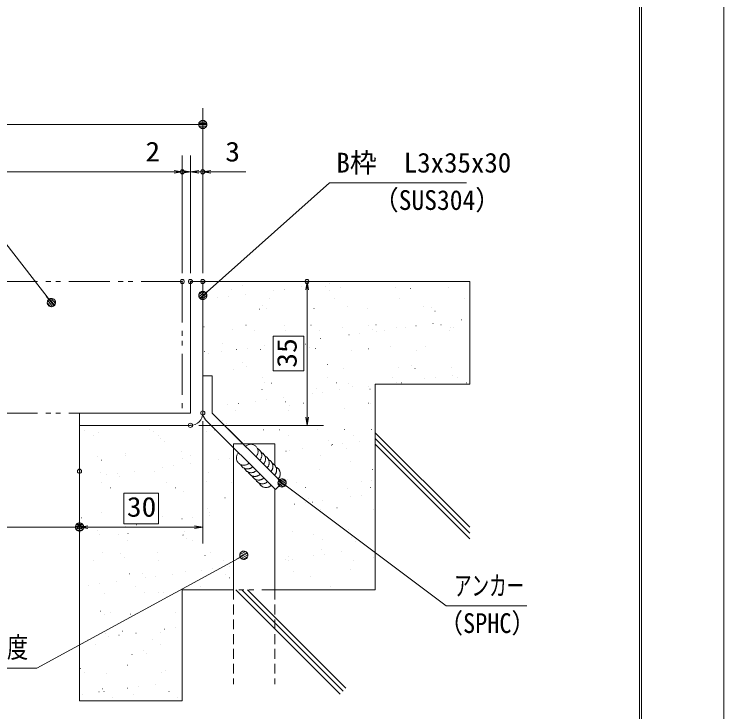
# Model space of a CAD drawing. Units: millimetres, scale not verified. Extents: x -1050 to 1050, y -742 to 742.
# Drawn here: x 618.2 to 1050, y -495.2 to -70.9 of the extents above; entities that cross this region are included whole.
import ezdxf
from ezdxf.enums import TextEntityAlignment as Align

# ---------------------------------------------------------------- set-up
doc = ezdxf.new("R2010")
doc.units = ezdxf.units.MM
doc.header["$LTSCALE"] = 5
doc.header["$PDMODE"] = 32
doc.header["$PDSIZE"] = 2.5
doc.linetypes.add('DASHED1', pattern=[1.8, 1.2, -0.6])
doc.linetypes.add('DOUBLE_CHAIN1', pattern=[8.8, 5, -1, 0.6, -0.6, 0.6, -1])
for name, color, linetype, lineweight in [('0-0_7-図\u3000枠', 4, 'Continuous', 9), ('0-1_寸法注釈', 2, 'Continuous', 9), ('0-2_想像線', 134, 'DOUBLE_CHAIN1', 9), ('0-3_ハッチング', 4, 'Continuous', 9), ('0-4_0', 2, 'Continuous', 9), ('0-5_DEFPOINTS', 134, 'Continuous', 9), ('0-6_枠', 7, 'Continuous', 9), ('0-7_蓋', 5, 'Continuous', 9)]:
    doc.layers.add(name, color=color, linetype=linetype, lineweight=lineweight)
doc.styles.add('ＭＳ ゴシック', font='')
doc.styles.get('ＭＳ ゴシック').set_extended_font_data('MS Gothic')

# ---------------------------------------------------------------- blocks, each defined once
blk = doc.blocks.new('_Dot')
at = {"layer": '0-4_0'}
for p, q in [((-2.5, 0), (-5, 0)), ((2.445, 0.5), (-2.445, 0.5)), ((1.997, 1.5), (-1.997, 1.5)), ((2.289, -0.995), (-2.289, -0.995)), ((1.499, -1.995), (-1.499, -1.995))]:
    blk.add_line(p, q, dxfattribs=at)
for points in [[(2.5, 0), (2.48, 0.313), (2.421, 0.622), (2.324, 0.92), (2.191, 1.204), (2.023, 1.469), (1.822, 1.711), (1.594, 1.926), (1.34, 2.111), (1.064, 2.262), (0.773, 2.378), (0.468, 2.456), (0.157, 2.495), (-0.157, 2.495), (-0.468, 2.456), (-0.773, 2.378), (-1.064, 2.262), (-1.34, 2.111), (-1.594, 1.926), (-1.822, 1.711), (-2.023, 1.469), (-2.191, 1.204), (-2.324, 0.92), (-2.421, 0.622), (-2.48, 0.313), (-2.5, 0), (0, 0)], [(-2.5, 0), (-2.48, -0.313), (-2.421, -0.622), (-2.324, -0.92), (-2.191, -1.204), (-2.023, -1.469), (-1.822, -1.711), (-1.594, -1.926), (-1.34, -2.111), (-1.064, -2.262), (-0.773, -2.378), (-0.468, -2.456), (-0.157, -2.495), (0.157, -2.495), (0.468, -2.456), (0.773, -2.378), (1.064, -2.262), (1.34, -2.111), (1.594, -1.926), (1.822, -1.711), (2.023, -1.469), (2.191, -1.204), (2.324, -0.92), (2.421, -0.622), (2.48, -0.313), (2.5, 0), (0, 0)]]:
    blk.add_lwpolyline(points, close=True, dxfattribs=at)
blk = doc.blocks.new('_OPEN')
at = {"layer": '0-4_0'}
blk.add_line((0, 0), (-5, 0), dxfattribs=at)
blk.add_lwpolyline([(-5, 0.833), (0, 0), (-5, -0.833)], dxfattribs=at)

msp = doc.modelspace()

# ---------------------------------------------------------------- linework, layer by layer
at = {"layer": '0-0_7-図\u3000枠'}
msp.add_line((998.75, -691.25), (998.75, 691.25), dxfattribs=at)
msp.add_lwpolyline([(-975, 692.5), (1000, 692.5), (1000, -692.5)], dxfattribs=at)
at = {"layer": '0-1_寸法注釈'}
for p, q in [((732.95, -228.471), (732.95, -127.974)), ((727.95, -137.974), (495.45, -137.974)), ((720.45, -228.471), (720.45, -156.755)), ((720.45, -228.471), (720.45, -156.755)), ((725.45, -228.471), (725.45, -156.755)), ((725.45, -228.471), (725.45, -156.755)), ((732.95, -228.471), (732.95, -156.755)), ((720.45, -166.755), (495.45, -166.755)), ((715.45, -166.755), (694.337, -166.755)), ((720.45, -166.755), (715.45, -166.755)), ((725.45, -166.755), (720.45, -166.755)), ((725.45, -166.755), (732.95, -166.755)), ((730.45, -166.755), (735.45, -166.755)), ((737.95, -166.755), (759.063, -166.755)), ((796.393, -315.971), (796.393, -238.471)), ((732.95, -318.471), (732.95, -392.826)), ((730.45, -320.971), (806.393, -320.971)), ((657.95, -377.826), (657.95, -372.826)), ((652.95, -382.826), (495.45, -382.826)), ((727.95, -382.826), (662.95, -382.826))]:
    msp.add_line(p, q, dxfattribs=at)
for points in [[(893.376, -173.5), (810.026, -173.5), (733.702, -241.299)], [(530.622, -202.293), (606.589, -202.293), (640.222, -245.508)], [(930.133, -430.768), (881.08, -430.768), (782.013, -356.577)], [(549.657, -468.619), (631.881, -468.619), (757.025, -400.445)]]:
    msp.add_lwpolyline(points, dxfattribs=at)
at = {"layer": '0-2_想像線'}
for p, q in [((895.45, -233.471), (732.95, -233.471)), ((837.95, -295.971), (837.95, -420.971)), ((895.45, -295.971), (837.95, -295.971)), ((657.95, -320.971), (657.95, -488.471)), ((751.7, -332.221), (751.7, -420.971)), ((751.7, -332.221), (776.7, -332.221)), ((776.7, -332.221), (776.7, -345.176)), ((776.7, -359.603), (776.7, -420.971)), ((720.45, -420.971), (720.45, -488.471)), ((837.95, -420.971), (720.45, -420.971))]:
    msp.add_line(p, q, dxfattribs=at)
at = {"layer": '0-2_想像線', "linetype": 'DASHED1'}
for p, q in [((751.7, -420.971), (751.7, -478.471)), ((776.7, -420.971), (776.7, -478.471))]:
    msp.add_line(p, q, dxfattribs=at)
at = {"layer": '0-2_想像線'}
for centre, start, end in [((762.151, -336.923), 315, 135), ((764.407, -339.178), 315, 65.97458), ((757.892, -340.796), 135, 315), ((766.662, -341.433), 315, 65.97458), ((768.917, -343.689), 315, 65.97458), ((760.148, -343.051), 204.02542, 315), ((771.172, -345.944), 315, 65.97458), ((773.428, -348.199), 315, 65.97458), ((762.403, -345.306), 204.02542, 315), ((764.658, -347.562), 204.02542, 315), ((775.683, -350.455), 315, 65.97458), ((766.914, -349.817), 204.02542, 315), ((769.169, -352.072), 204.02542, 315), ((771.424, -354.327), 204.02542, 315)]:
    msp.add_arc(centre, 4.455, start, end, dxfattribs=at)
at = {"layer": '0-3_ハッチング'}
for p, q in [((756.852, -236.191), (756.902, -236.191)), ((789.242, -233.471), (789.292, -233.471)), ((792.941, -236.749), (792.991, -236.749)), ((807.671, -236.627), (807.721, -236.627)), ((810.191, -234.478), (810.241, -234.478)), ((816.801, -233.608), (816.851, -233.608)), ((816.975, -237.275), (817.025, -237.275)), ((817.838, -233.471), (817.888, -233.471)), ((817.838, -233.471), (817.888, -233.471)), ((821.933, -233.471), (821.983, -233.471)), ((821.933, -233.471), (821.983, -233.471)), ((850.219, -236.851), (850.269, -236.851)), ((882.707, -237.007), (882.757, -237.007)), ((887.314, -233.471), (887.364, -233.471)), ((750.186, -238.355), (750.236, -238.355)), ((758.755, -241.25), (758.805, -241.25)), ((776.005, -238.979), (776.055, -238.979)), ((782.616, -238.109), (782.666, -238.109)), ((782.674, -238.511), (782.724, -238.511)), ((810.011, -238.772), (810.061, -238.772)), ((859.238, -237.75), (859.288, -237.75)), ((734.049, -243.997), (734.099, -243.997)), ((741.82, -243.479), (741.87, -243.479)), ((748.43, -242.609), (748.48, -242.609)), ((773.599, -243.925), (773.649, -243.925)), ((813.148, -243.853), (813.198, -243.853)), ((852.698, -243.782), (852.748, -243.782)), ((892.248, -243.71), (892.298, -243.71)), ((767.359, -250.263), (767.409, -250.263)), ((769.493, -247.774), (769.543, -247.774)), ((771.834, -249.919), (771.884, -249.919)), ((800.603, -249.839), (800.653, -249.839)), ((821.06, -248.897), (821.11, -248.897)), ((833.09, -249.994), (833.14, -249.994)), ((867.392, -248.759), (867.442, -248.759)), ((871.879, -249.333), (871.929, -249.333)), ((733.058, -251.498), (733.108, -251.498)), ((874.22, -251.478), (874.27, -251.478)), ((895.45, -252.313), (895.5, -252.313)), ((890.271, -256.818), (890.321, -256.818)), ((733.656, -261.065), (733.706, -261.065)), ((750.986, -262.826), (751.036, -262.826)), ((759.22, -260.033), (759.27, -260.033)), ((782.882, -260.043), (782.932, -260.043)), ((783.474, -262.982), (783.524, -262.982)), ((798.77, -259.961), (798.82, -259.961)), ((804.125, -263.373), (804.175, -263.373)), ((817.775, -261.746), (817.825, -261.746)), ((833.701, -260.48), (833.751, -260.48)), ((836.042, -262.625), (836.092, -262.625)), ((838.319, -259.889), (838.369, -259.889)), ((843.675, -263.301), (843.725, -263.301)), ((851.019, -261.322), (851.069, -261.322)), ((856.086, -261.318), (856.136, -261.318)), ((862.696, -260.448), (862.746, -260.448)), ((873.021, -259.089), (873.071, -259.089)), ((877.869, -259.817), (877.919, -259.817)), ((883.225, -263.229), (883.275, -263.229)), ((883.507, -261.478), (883.557, -261.478)), ((885.268, -261.603), (885.318, -261.603)), ((764.576, -263.445), (764.626, -263.445)), ((821.9, -265.819), (821.95, -265.819)), ((828.511, -264.949), (828.561, -264.949)), ((838.835, -263.589), (838.885, -263.589)), ((744.705, -271.19), (744.755, -271.19)), ((775.768, -268.895), (775.818, -268.895)), ((775.768, -268.895), (775.818, -268.895)), ((775.768, -270.575), (775.818, -270.575)), ((775.768, -271.892), (775.818, -271.892)), ((795.523, -271.626), (795.573, -271.626)), ((804.65, -268.09), (804.7, -268.09)), ((895.45, -271.018), (895.5, -271.018)), ((733.858, -275.969), (733.908, -275.969)), ((744.306, -275.799), (744.356, -275.799)), ((753.529, -274.82), (753.579, -274.82)), ((760.14, -273.95), (760.19, -273.95)), ((768.159, -274.733), (768.209, -274.733)), ((770.464, -272.59), (770.514, -272.59)), ((797.864, -273.771), (797.914, -273.771)), ((801.403, -274.309), (801.453, -274.309)), ((823.405, -275.656), (823.455, -275.656)), ((833.89, -274.465), (833.94, -274.465)), ((847.091, -272.749), (847.141, -272.749)), ((862.955, -275.584), (863.005, -275.584)), ((868.192, -273.229), (868.242, -273.229)), ((736.279, -277.091), (736.329, -277.091)), ((895.45, -277.398), (895.5, -277.398)), ((757.345, -282.773), (757.395, -282.773)), ((759.686, -284.918), (759.736, -284.918)), ((808.913, -283.895), (808.963, -283.895)), ((859.731, -284.332), (859.781, -284.332)), ((751.786, -287.297), (751.836, -287.297)), ((783.86, -287.77), (783.91, -287.77)), ((783.86, -287.77), (783.91, -287.77)), ((818.575, -286.217), (818.625, -286.217)), ((851.819, -285.793), (851.869, -285.793)), ((862.072, -286.477), (862.122, -286.477)), ((884.307, -285.948), (884.357, -285.948)), ((895.45, -289.018), (895.5, -289.018)), ((769.477, -291.835), (769.527, -291.835)), ((809.027, -291.763), (809.077, -291.763)), ((848.576, -291.691), (848.626, -291.691)), ((867.795, -292.659), (867.845, -292.659)), ((874.405, -291.789), (874.455, -291.789)), ((884.73, -290.429), (884.78, -290.429)), ((888.126, -291.619), (888.176, -291.619)), ((770.735, -295.042), (770.785, -295.042)), ((774.833, -295.247), (774.883, -295.247)), ((814.382, -295.175), (814.432, -295.175)), ((821.553, -295.478), (821.603, -295.478)), ((823.894, -297.623), (823.944, -297.623)), ((833.609, -297.159), (833.659, -297.159)), ((837.95, -296.434), (838, -296.434)), ((850.545, -294.93), (850.595, -294.93)), ((853.932, -295.103), (853.982, -295.103)), ((855.295, -295.971), (855.345, -295.971)), ((872.433, -295.971), (872.483, -295.971)), ((893.481, -295.031), (893.531, -295.031)), ((894.957, -295.971), (895.007, -295.971)), ((768.959, -299.204), (769.009, -299.204)), ((799.424, -301.66), (799.474, -301.66)), ((802.203, -298.78), (802.253, -298.78)), ((806.034, -300.79), (806.084, -300.79)), ((816.359, -299.431), (816.409, -299.431)), ((834.69, -298.936), (834.74, -298.936)), ((765.238, -306.161), (765.288, -306.161)), ((771.849, -305.29), (771.899, -305.29)), ((782.174, -303.931), (782.224, -303.931)), ((747.988, -308.432), (748.038, -308.432)), ((754.563, -307.601), (754.613, -307.601)), ((783.376, -306.625), (783.426, -306.625)), ((785.716, -308.77), (785.766, -308.77)), ((794.113, -307.53), (794.163, -307.53)), ((819.375, -310.687), (819.425, -310.687)), ((833.662, -307.458), (833.712, -307.458)), ((834.943, -307.748), (834.993, -307.748)), ((752.586, -311.767), (752.636, -311.767)), ((785.074, -311.923), (785.124, -311.923)), ((745.198, -317.771), (745.248, -317.771)), ((796.765, -318.894), (796.815, -318.894)), ((675.21, -320.971), (675.26, -320.971)), ((675.21, -320.971), (675.26, -320.971)), ((700.635, -323.781), (700.685, -323.781)), ((739.164, -322.067), (739.214, -322.067)), ((740.184, -323.709), (740.234, -323.709)), ((747.539, -319.916), (747.589, -319.916)), ((769.759, -323.675), (769.809, -323.675)), ((779.734, -323.637), (779.784, -323.637)), ((803.003, -323.251), (803.053, -323.251)), ((819.284, -323.565), (819.334, -323.565)), ((835.49, -323.406), (835.54, -323.406)), ((837.95, -321.519), (838, -321.519)), ((661.085, -323.853), (661.135, -323.853)), ((666.441, -327.265), (666.491, -327.265)), ((669.727, -325.179), (669.777, -325.179)), ((702.97, -324.755), (703.02, -324.755)), ((705.99, -327.193), (706.04, -327.193)), ((735.458, -324.91), (735.508, -324.91)), ((741.897, -324.8), (741.947, -324.8)), ((741.897, -324.8), (741.947, -324.8)), ((785.089, -327.049), (785.139, -327.049)), ((824.639, -326.977), (824.689, -326.977)), ((837.95, -325.436), (895.45, -382.936)), ((707.02, -328.918), (707.07, -328.918)), ((709.361, -331.063), (709.411, -331.063)), ((758.587, -330.041), (758.637, -330.041)), ((809.406, -330.477), (809.456, -330.477)), ((817.744, -332.13), (817.794, -332.13)), ((828.069, -330.771), (828.119, -330.771)), ((837.95, -328.971), (895.45, -386.471)), ((837.95, -329.47), (838, -329.47)), ((720.143, -336.662), (720.193, -336.662)), ((783.558, -336.631), (783.608, -336.631)), ((785.874, -336.394), (785.924, -336.394)), ((793.883, -335.272), (793.933, -335.272)), ((811.133, -333.001), (811.183, -333.001)), ((811.747, -332.622), (811.797, -332.622)), ((820.176, -335.158), (820.226, -335.158)), ((837.95, -332.507), (895.45, -390.007)), ((837.95, -335.457), (838, -335.457)), ((668.842, -340.064), (668.892, -340.064)), ((685.721, -339.547), (685.771, -339.547)), ((685.842, -337.898), (685.892, -337.898)), ((725.27, -339.475), (725.32, -339.475)), ((751.7, -337.532), (751.75, -337.532)), ((751.7, -340.825), (751.75, -340.825)), ((751.7, -340.825), (751.75, -340.825)), ((776.948, -337.501), (776.998, -337.501)), ((804.369, -339.332), (804.419, -339.332)), ((671.183, -342.209), (671.233, -342.209)), ((720.41, -341.187), (720.46, -341.187)), ((725.512, -344.273), (725.562, -344.273)), ((742.762, -342.002), (742.812, -342.002)), ((749.373, -341.132), (749.423, -341.132)), ((822.796, -342.747), (822.846, -342.747)), ((670.527, -349.649), (670.577, -349.649)), ((691.327, -348.774), (691.377, -348.774)), ((703.77, -349.225), (703.82, -349.225)), ((708.577, -346.503), (708.627, -346.503)), ((715.187, -345.632), (715.237, -345.632)), ((736.258, -349.381), (736.308, -349.381)), ((803.803, -347.721), (803.853, -347.721)), ((836.29, -347.877), (836.34, -347.877)), ((837.95, -346.604), (838, -346.604)), ((674.391, -351.003), (674.441, -351.003)), ((681.002, -350.133), (681.052, -350.133)), ((682.232, -352.334), (682.282, -352.334)), ((733.05, -352.77), (733.1, -352.77)), ((784.618, -353.893), (784.668, -353.893)), ((671.342, -355.655), (671.392, -355.655)), ((710.892, -355.583), (710.942, -355.583)), ((735.391, -354.915), (735.441, -354.915)), ((750.441, -355.511), (750.491, -355.511)), ((751.7, -356.313), (751.75, -356.313)), ((751.7, -356.313), (751.75, -356.313)), ((789.991, -355.439), (790.041, -355.439)), ((829.54, -355.367), (829.59, -355.367)), ((835.436, -354.33), (835.486, -354.33)), ((837.777, -356.475), (837.827, -356.475)), ((837.95, -356.633), (838, -356.633)), ((676.697, -359.067), (676.747, -359.067)), ((716.247, -358.995), (716.297, -358.995)), ((720.943, -361.133), (720.993, -361.133)), ((751.7, -362.616), (751.75, -362.616)), ((786.674, -360.864), (786.724, -360.864)), ((795.346, -358.851), (795.396, -358.851)), ((820.976, -359.629), (821.026, -359.629)), ((834.896, -358.779), (834.946, -358.779)), ((837.95, -360.725), (838, -360.725)), ((837.95, -362.352), (838, -362.352)), ((837.95, -362.352), (838, -362.352)), ((684.902, -363.704), (684.952, -363.704)), ((684.902, -363.704), (684.952, -363.704)), ((684.902, -364.293), (684.952, -364.293)), ((746.44, -365.04), (746.49, -365.04)), ((797.258, -365.476), (797.308, -365.476)), ((805.593, -366.612), (805.643, -366.612)), ((822.843, -364.341), (822.893, -364.341)), ((829.453, -363.471), (829.503, -363.471)), ((735.527, -371.277), (735.577, -371.277)), ((788.657, -368.842), (788.707, -368.842)), ((795.268, -367.972), (795.318, -367.972)), ((799.599, -367.621), (799.649, -367.621)), ((814.626, -371.134), (814.676, -371.134)), ((671.327, -374.12), (671.377, -374.12)), ((737.058, -373.852), (737.108, -373.852)), ((737.221, -375.614), (737.271, -375.614)), ((751.7, -373.708), (751.75, -373.708)), ((804.603, -372.192), (804.653, -372.192)), ((837.09, -372.348), (837.14, -372.348)), ((837.95, -371.688), (838, -371.688)), ((659.035, -377.208), (659.085, -377.208)), ((708.262, -376.186), (708.312, -376.186)), ((720.286, -377.843), (720.336, -377.843)), ((726.897, -376.973), (726.947, -376.973)), ((810.648, -377.746), (810.698, -377.746)), ((686.101, -382.344), (686.151, -382.344)), ((692.711, -381.474), (692.761, -381.474)), ((695.115, -380.951), (695.165, -380.951)), ((696.682, -380.951), (696.732, -380.951)), ((696.682, -380.951), (696.732, -380.951)), ((821.776, -384.099), (821.826, -384.099)), ((658.526, -385.974), (658.576, -385.974)), ((668.85, -384.615), (668.9, -384.615)), ((670.084, -387.333), (670.134, -387.333)), ((681.599, -387.457), (681.649, -387.457)), ((687.442, -386.839), (687.492, -386.839)), ((720.903, -387.769), (720.953, -387.769)), ((721.148, -387.385), (721.198, -387.385)), ((721.743, -385.603), (721.793, -385.603)), ((751.7, -387.701), (751.75, -387.701)), ((787.474, -385.335), (787.524, -385.335)), ((800.248, -387.241), (800.298, -387.241)), ((686.954, -390.869), (687.004, -390.869)), ((723.244, -389.914), (723.294, -389.914)), ((726.504, -390.797), (726.554, -390.797)), ((805.603, -390.653), (805.653, -390.653)), ((823.289, -389.329), (823.339, -389.329)), ((825.63, -391.474), (825.68, -391.474)), ((805.403, -396.663), (805.453, -396.663)), ((834.552, -395.682), (834.602, -395.682)), ((837.89, -396.818), (837.94, -396.818)), ((837.95, -396.773), (838, -396.773)), ((672.127, -398.591), (672.177, -398.591)), ((682.725, -398.916), (682.775, -398.916)), ((685.066, -401.061), (685.116, -401.061)), ((705.37, -398.167), (705.42, -398.167)), ((734.292, -400.039), (734.342, -400.039)), ((737.858, -398.322), (737.908, -398.322)), ((785.111, -400.475), (785.161, -400.475)), ((800.367, -400.183), (800.417, -400.183)), ((806.977, -399.312), (807.027, -399.312)), ((817.302, -397.953), (817.352, -397.953)), ((666.685, -403.223), (666.735, -403.223)), ((706.234, -403.151), (706.284, -403.151)), ((745.784, -403.08), (745.834, -403.08)), ((783.116, -402.454), (783.166, -402.454)), ((785.334, -403.008), (785.384, -403.008)), ((787.452, -402.62), (787.502, -402.62)), ((824.883, -402.936), (824.933, -402.936)), ((836.678, -401.598), (836.728, -401.598)), ((722.543, -410.074), (722.593, -410.074)), ((731.995, -409.184), (732.045, -409.184)), ((738.606, -408.314), (738.656, -408.314)), ((748.931, -406.954), (748.981, -406.954)), ((751.7, -406.59), (751.75, -406.59)), ((788.274, -409.806), (788.324, -409.806)), ((822.576, -408.57), (822.626, -408.57)), ((688.242, -411.31), (688.292, -411.31)), ((696.115, -411.185), (696.165, -411.185)), ((697.81, -413.684), (697.86, -413.684)), ((704.42, -412.814), (704.47, -412.814)), ((714.745, -411.455), (714.795, -411.455)), ((746.933, -411.622), (746.983, -411.622)), ((749.274, -413.767), (749.324, -413.767)), ((751.7, -412.786), (751.75, -412.786)), ((798.501, -412.744), (798.551, -412.744)), ((663.624, -418.185), (663.674, -418.185)), ((670.235, -417.315), (670.285, -417.315)), ((680.56, -415.956), (680.61, -415.956)), ((751.7, -415.99), (751.75, -415.99)), ((672.927, -423.061), (672.977, -423.061)), ((691.856, -419.259), (691.906, -419.259)), ((697.211, -422.671), (697.261, -422.671)), ((706.17, -422.637), (706.22, -422.637)), ((708.755, -422.768), (708.805, -422.768)), ((731.405, -419.187), (731.455, -419.187)), ((734.206, -420.971), (734.256, -420.971)), ((734.206, -420.971), (734.256, -420.971)), ((753.129, -420.971), (816.539, -484.382)), ((756.664, -420.971), (818.307, -482.614)), ((760.2, -420.971), (820.075, -480.846)), ((810.505, -419.043), (810.555, -419.043)), ((813.531, -420.971), (813.581, -420.971)), ((813.531, -420.971), (813.581, -420.971)), ((711.096, -424.913), (711.146, -424.913)), ((670.577, -433.914), (670.627, -433.914)), ((672.918, -436.059), (672.968, -436.059)), ((676.942, -435.025), (676.992, -435.025)), ((689.042, -435.78), (689.092, -435.78)), ((716.491, -434.953), (716.541, -434.953)), ((720.45, -433.484), (720.5, -433.484)), ((716.13, -444.155), (716.18, -444.155)), ((720.45, -443.586), (720.5, -443.586)), ((720.45, -443.586), (720.5, -443.586)), ((673.727, -447.532), (673.777, -447.532)), ((681.944, -448.655), (681.994, -448.655)), ((683.967, -446.184), (684.017, -446.184)), ((692.269, -447.296), (692.319, -447.296)), ((706.97, -447.108), (707.02, -447.108)), ((709.519, -445.025), (709.569, -445.025)), ((658.084, -451.797), (658.134, -451.797)), ((662.563, -451.133), (662.613, -451.133)), ((675.334, -449.526), (675.384, -449.526)), ((702.113, -451.061), (702.163, -451.061)), ((667.918, -454.545), (667.968, -454.545)), ((707.468, -454.473), (707.518, -454.473)), ((689.842, -460.251), (689.892, -460.251)), ((696.608, -457.767), (696.658, -457.767)), ((698.949, -459.912), (698.999, -459.912)), ((720.45, -462.743), (720.5, -462.743)), ((658.43, -468.913), (658.48, -468.913)), ((687.198, -466.827), (687.248, -466.827)), ((709.997, -470.036), (710.047, -470.036)), ((660.771, -471.058), (660.821, -471.058)), ((674.527, -472.003), (674.577, -472.003)), ((707.77, -471.579), (707.82, -471.579)), ((703.979, -478.637), (704.029, -478.637)), ((720.45, -476.468), (720.5, -476.468)), ((669.793, -483.137), (669.843, -483.137)), ((671.82, -481.183), (671.87, -481.183)), ((672.82, -482.935), (672.87, -482.935)), ((687.043, -480.866), (687.093, -480.866)), ((693.654, -479.996), (693.704, -479.996)), ((712.369, -482.863), (712.419, -482.863)), ((658.154, -484.566), (658.204, -484.566)), ((659.468, -484.497), (659.518, -484.497)), ((678.175, -486.347), (678.225, -486.347)), ((690.642, -484.722), (690.692, -484.722)), ((717.725, -486.275), (717.775, -486.275)), ((681.51, -488.471), (681.56, -488.471)), ((720.45, -488.011), (720.5, -488.011))]:
    msp.add_line(p, q, dxfattribs=at)
for points in [[(732.95, -233.471), (732.95, -290.853), (738.7, -290.853), (738.7, -313.471), (757.45, -332.221), (776.7, -332.221), (776.7, -345.176)], [(778.833, -353.605), (781.21, -355.982), (777.144, -360.047), (776.7, -359.603), (776.7, -420.971), (837.95, -420.971), (837.95, -295.971), (895.45, -295.971), (895.45, -233.471), (732.95, -233.471)], [(751.7, -420.971), (751.7, -334.603), (734.634, -317.537)], [(725.45, -320.971), (657.95, -320.971), (657.95, -488.471), (720.45, -488.471), (720.45, -420.971), (751.7, -420.971)]]:
    msp.add_lwpolyline(points, dxfattribs=at)
for points in [[(775.768, -287.77), (775.768, -266.673), (794.518, -266.673), (794.518, -287.77)], [(684.902, -362.201), (705.998, -362.201), (705.998, -380.951), (684.902, -380.951)]]:
    msp.add_lwpolyline(points, close=True, dxfattribs=at)
for centre, radius, start, end in [((725.45, -313.471), 7.5, 270, 0), ((738.7, -313.471), 5.75, 180, 225), ((773.428, -348.199), 4.455, 24.02542, 42.73698), ((775.683, -350.455), 4.455, 315, 65.97458)]:
    msp.add_arc(centre, radius, start, end, dxfattribs=at)
at = {"layer": '0-5_DEFPOINTS'}
msp.add_lwpolyline([(-1050, -742.5), (-1050, 742.5), (1050, 742.5), (1050, -742.5)], close=True, dxfattribs=at)
for p in [(720.45, -166.755), (732.95, -166.755), (720.45, -233.471), (725.45, -233.471), (732.95, -233.471), (796.393, -233.471), (732.95, -313.471), (725.45, -320.971), (657.95, -348.86), (657.95, -382.826), (657.95, -382.826)]:
    msp.add_point(p, dxfattribs=at)
at = {"layer": '0-6_枠'}
for p, q in [((725.45, -233.471), (725.45, -313.471)), ((732.95, -233.471), (725.45, -233.471)), ((732.95, -313.471), (732.95, -233.471)), ((732.95, -290.853), (732.95, -313.471)), ((738.7, -290.853), (732.95, -290.853)), ((738.7, -290.853), (738.7, -313.471)), ((657.95, -313.471), (725.45, -313.471)), ((657.95, -320.971), (657.95, -313.471)), ((781.21, -355.982), (738.7, -313.471)), ((777.144, -360.047), (734.634, -317.537)), ((657.95, -320.971), (725.45, -320.971)), ((777.144, -360.047), (781.21, -355.982))]:
    msp.add_line(p, q, dxfattribs=at)
for centre, radius, start, end in [((725.45, -313.471), 7.5, 270, 0), ((738.7, -313.471), 5.75, 180, 225)]:
    msp.add_arc(centre, radius, start, end, dxfattribs=at)
at = {"layer": '0-7_蓋', "linetype": 'DOUBLE_CHAIN1'}
for p, q in [((720.45, -233.471), (495.45, -233.471)), ((720.45, -233.471), (720.45, -313.471)), ((720.45, -313.471), (495.45, -313.471))]:
    msp.add_line(p, q, dxfattribs=at)

# ---------------------------------------------------------------- block references
at = {"layer": '0-1_寸法注釈'}
for name, p in [('_Dot', (732.95, -137.974)), ('_OPEN', (720.45, -166.755)), ('_OPEN', (725.45, -166.755)), ('_Dot', (657.95, -382.826)), ('_OPEN', (732.95, -382.826))]:
    msp.add_blockref(name, p, dxfattribs=at)
for name, p, rotation in [('_OPEN', (725.45, -166.755), 180), ('_OPEN', (732.95, -166.755), 180), ('_Dot', (732.95, -241.958), 221.24479), ('_OPEN', (796.393, -233.471), 90), ('_Dot', (640.848, -246.289), 308.70945), ('_OPEN', (796.393, -320.971), 270), ('_Dot', (781.21, -355.982), 143.44632), ('_OPEN', (657.95, -382.826), 180), ('_Dot', (757.904, -399.97), 28.38875)]:
    msp.add_blockref(name, p, dxfattribs=dict(at, rotation=rotation))

# ---------------------------------------------------------------- texts
at = {"layer": '0-1_寸法注釈', "color": 7, "style": 'ＭＳ ゴシック'}
for s, height, width, p in [('2', 12.02, 1.1, (698.027, -164.068)), ('3', 12.02, 1.1, (746.64, -164.068)), ('（SUS304）', 12.02, 0.95, (836.597, -193.55)), ('30', 12.02, 1.1, (686.717, -380.139)), ('アンカー', 12.02, 0.65, (885.857, -428.081)), ('（SPHC）', 12.02, 0.9, (876.584, -450.87)), ('差筋\u3000D10程度', 12.51, 0.75, (543.501, -466.024))]:
    msp.add_text(s, height=height, dxfattribs=dict(at, width=width)).set_placement(p, align=Align.BOTTOM_LEFT)
msp.add_text('B枠\u3000L3x35x30', height=12.02, dxfattribs=at).set_placement((814.279, -170.813), align=Align.BOTTOM_LEFT)
at = {"layer": '0-1_寸法注釈', "color": 7, "style": 'ＭＳ ゴシック', "width": 1.1}
msp.add_text('35', height=12.02, rotation=90, dxfattribs=at).set_placement((793.706, -285.955), align=Align.BOTTOM_LEFT)

doc.saveas('drawing.dxf')
